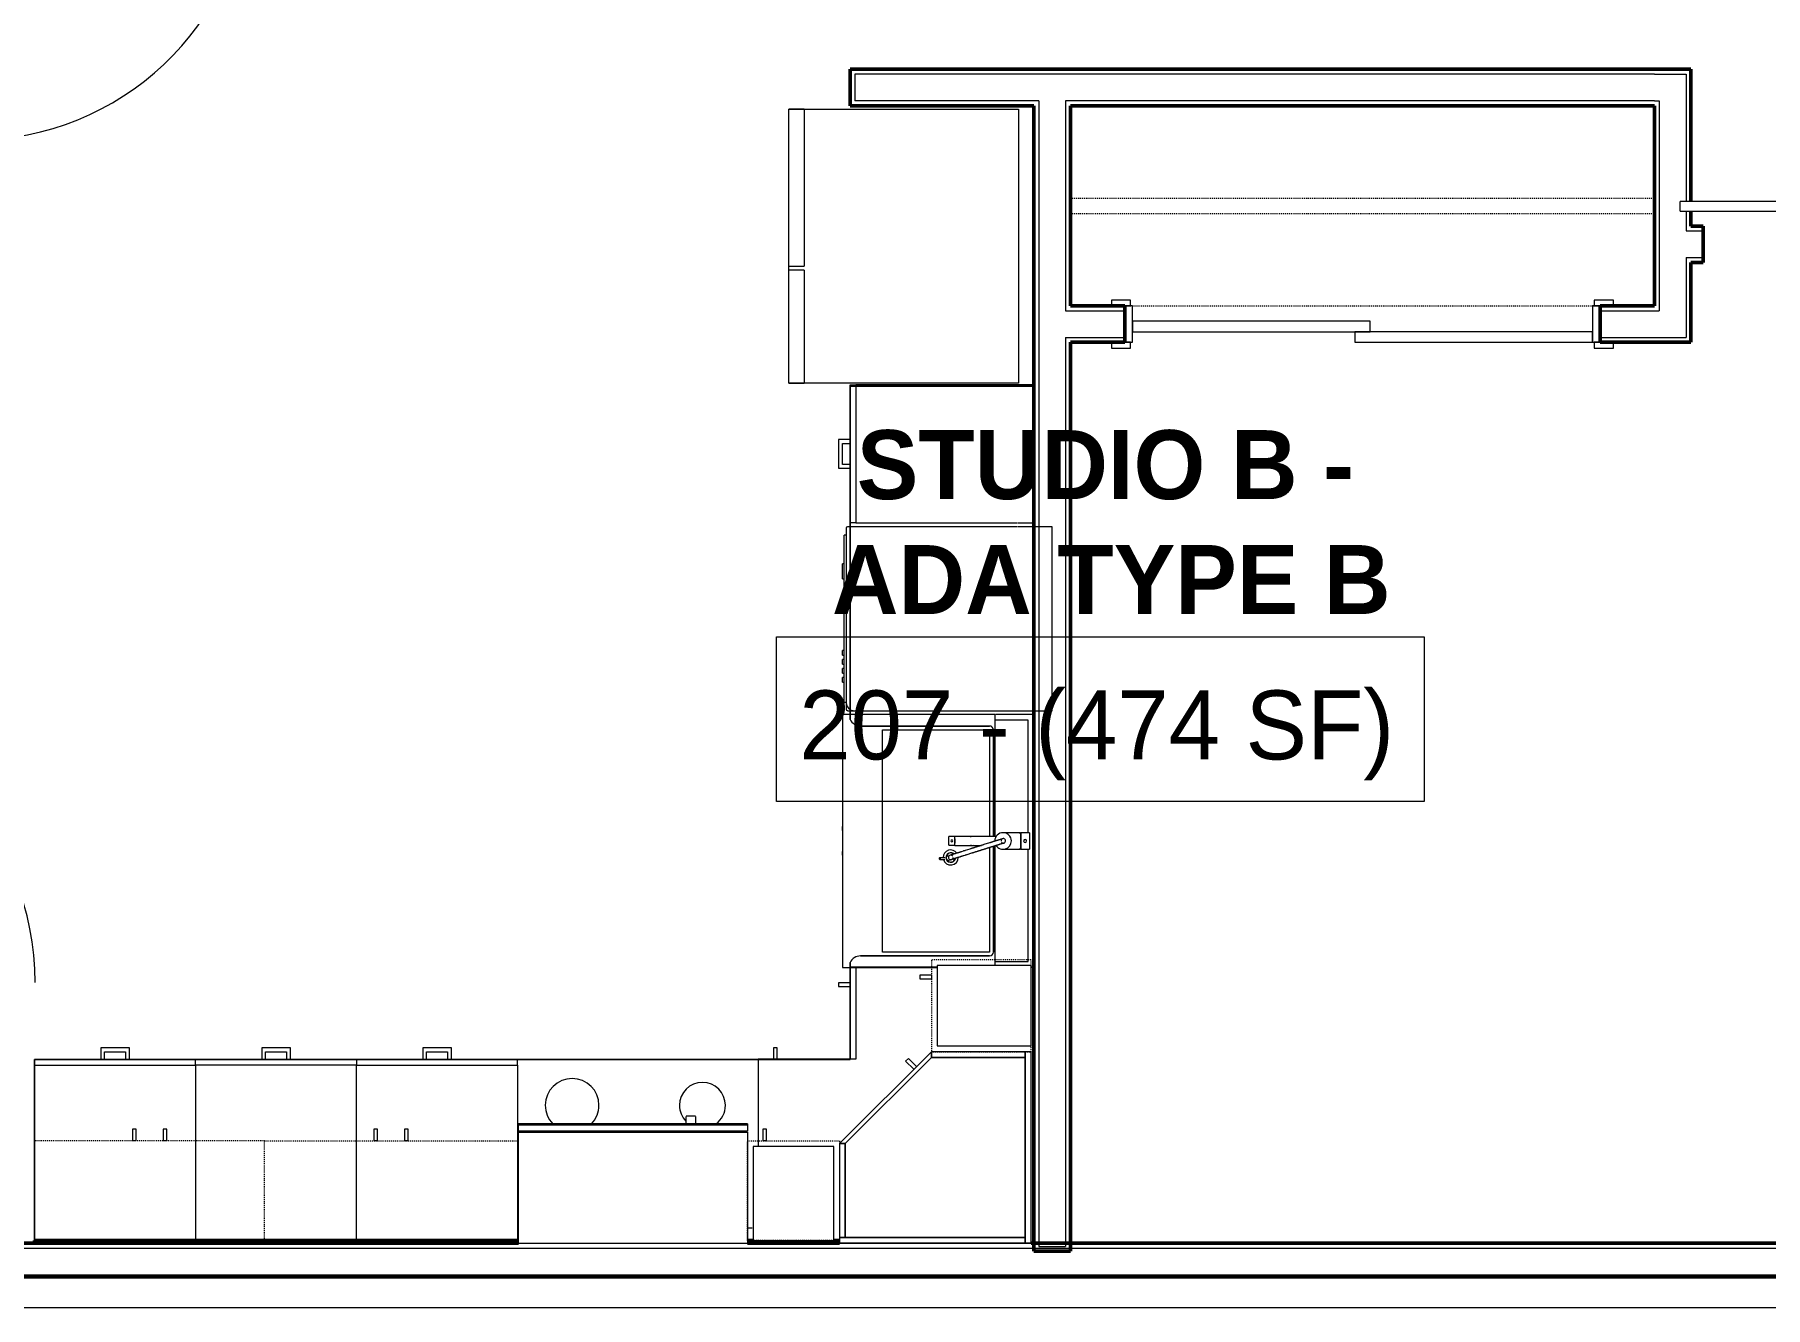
# Model space of a CAD drawing. Header units: inches. Extents: x -4218 to -1830, y 9767 to 12426.
# Drawn here: x -3812.1 to -3586.3, y 11547 to 11713.1 of the extents above; entities that cross this region are included whole.
import ezdxf

# ---------------------------------------------------------------- set-up
doc = ezdxf.new("R2010")
doc.units = ezdxf.units.IN
doc.header["$MEASUREMENT"] = 0
doc.linetypes.add('Dash', pattern=[0.25, 0.125, -0.125])
for name, color, linetype, lineweight in [('0-1', 7, 'Continuous', 5), ('0-2', 252, 'Continuous', 9), ('A-AREA-IDEN', 2, 'Continuous', 9), ('A-DOOR-1', 10, 'Continuous', 9), ('A-DOOR-2', 50, 'Continuous', 20), ('A-DOOR-3', 7, 'Continuous', 50), ('A-DOOR-FRAM-1', 50, 'Continuous', 20), ('A-FLOR-2', 252, 'Continuous', 9), ('A-FLOR-4', 192, 'Continuous', 9), ('A-WALL-1', 7, 'Continuous', 50), ('A-WALL-2', 250, 'Continuous', 13), ('A-WALL-3', 253, 'Continuous', 9), ('A-WALL-4', 252, 'Continuous', 9), ('A-WALL-5', 254, 'Continuous', 9), ('A-WALL-7', 113, 'Continuous', 9), ('P-SANR-FIXT-1', 10, 'Continuous', 9), ('P-SANR-FIXT-3', 252, 'Continuous', 9), ('Q-CASE', 31, 'Continuous', 9), ('Q-CASE-1', 253, 'Continuous', 9), ('Q-CASE-2', 252, 'Continuous', 9), ('Q-CASE-3', 10, 'Continuous', 9), ('Q-CASE-4', 10, 'Dash', 9), ('Q-CASE-5', 254, 'Continuous', 9), ('Q-CASE-HDLN-1', 10, 'Dash', 9), ('Q-SPCQ-1', 10, 'Continuous', 9), ('Q-SPCQ-2', 253, 'Continuous', 9), ('Q-SPCQ-3', 252, 'Continuous', 9)]:
    doc.layers.add(name, color=color, linetype=linetype, lineweight=lineweight)
doc.styles.add('Century Gothic', font='ufonts.com_century-gothic.ttf', dxfattribs={"height": 9})
doc.styles.add('Century Gothic_B', font='GOTHICB.TTF', dxfattribs={"height": 9})

# ---------------------------------------------------------------- blocks, each defined once
blk = doc.blocks.new('SWING - SINGLE - FLUSH - 36_ x 80_ - OFFSET PIVOT DOOR AT MAGIC PAK AND WASHER_DRYER-3199415-BACKGROUND - 2ND FLOOR')
at = {"layer": 'A-DOOR-1'}
blk.add_arc((18, -2.38), 36.07, 180, 266.8211, dxfattribs=at)
at = {"layer": 'A-DOOR-2'}
for p, q in [((16, -2.38), (16, -38.39)), ((18, -2.38), (16, -2.38)), ((18, -2.38), (18, -38.39)), ((18, -38.39), (16, -38.39))]:
    blk.add_line(p, q, dxfattribs=at)
blk = doc.blocks.new('SLIDING - FLUSH - 5-0 x 6-8-3203585-BACKGROUND - 2ND FLOOR')
at = {"layer": 'A-DOOR-1'}
for p, q in [((-30.25, 3), (-32.75, 3)), ((-32.75, 3), (-32.75, 2.25)), ((-30.25, 2.25), (-30.25, 3)), ((30.25, 3), (30.25, 2.25)), ((32.75, 3), (30.25, 3)), ((32.75, 2.25), (32.75, 3)), ((-32.75, 2.25), (-30.25, 2.25)), ((30.25, 2.25), (32.75, 2.25)), ((-30.25, -2.5), (-32.75, -2.5)), ((-32.75, -2.5), (-32.75, -3.25)), ((-32.75, -3.25), (-30.25, -3.25)), ((-30.25, -3.25), (-30.25, -2.5)), ((32.75, -2.5), (30.25, -2.5)), ((30.25, -2.5), (30.25, -3.25)), ((30.25, -3.25), (32.75, -3.25)), ((32.75, -3.25), (32.75, -2.5))]:
    blk.add_line(p, q, dxfattribs=at)
at = {"layer": 'A-DOOR-2'}
for p, q in [((1, 2.25), (-30, 2.25)), ((-30, 2.25), (-30, 0.87)), ((-30, 0.87), (1, 0.87)), ((30, 0.87), (-1, 0.87)), ((-1, 0.87), (-1, -0.5)), ((1, 0.87), (1, 2.25)), ((30, -0.5), (30, 0.87)), ((-1, -0.5), (30, -0.5))]:
    blk.add_line(p, q, dxfattribs=at)
at = {"layer": 'A-DOOR-FRAM-1'}
for p, q in [((-30, 2.25), (-31, 2.25)), ((-31, 2.25), (-31, -2.5)), ((-30, -2.5), (-30, 2.25)), ((31, 2.25), (30, 2.25)), ((30, 2.25), (30, -2.5)), ((31, -2.5), (31, 2.25)), ((-31, -2.5), (-30, -2.5)), ((30, -2.5), (31, -2.5))]:
    blk.add_line(p, q, dxfattribs=at)
blk = doc.blocks.new('BARN - FLUSH - 3-0 x 7-0 BARN DOOR-2961666-BACKGROUND - 2ND FLOOR')
at = {"layer": 'A-DOOR-1'}
for p, q in [((21, -4.32), (-60, -4.32)), ((-60, -4.95), (-60, -4.32)), ((-52, -4.07), (-26, -4.07)), ((21, -4.32), (21, -4.95)), ((-60, -5.57), (-60, -4.95)), ((-60, -5.57), (21, -5.57)), ((-54.5, -5.67), (-56, -5.67)), ((-56, -5.67), (-56, -6)), ((-54.5, -6), (-56, -6)), ((-54.5, -6), (-54.5, -5.67)), ((-23.5, -6), (-23.5, -5.67)), ((-22, -5.67), (-23.5, -5.67)), ((-22, -6), (-23.5, -6)), ((-22, -5.67), (-22, -6)), ((21, -4.95), (21, -5.57))]:
    blk.add_line(p, q, dxfattribs=at)
at = {"layer": 'A-DOOR-3'}
for p, q in [((-52, -4.07), (-57, -4.07)), ((-57, -4.07), (-57, -4.32)), ((-52, -4.33), (-52, -4.07)), ((-21, -4.07), (-26, -4.07)), ((-26, -4.07), (-26, -4.32)), ((-21, -4.32), (-21, -4.07)), ((-57, -5.57), (-57, -5.82)), ((-57, -5.82), (-56, -5.82)), ((-54.5, -5.82), (-23.5, -5.82)), ((-22, -5.82), (-21, -5.82)), ((-21, -5.82), (-21, -5.57))]:
    blk.add_line(p, q, dxfattribs=at)
blk = doc.blocks.new('OD_CW_Closet - OD_CW_Closet-2749475-BACKGROUND - 2ND FLOOR')
at = {"layer": 'Q-CASE-HDLN-1'}
for p, q in [((76.95, 24), (0.74, 24)), ((0.74, 24), (0.74, -2.12)), ((76.95, -2.12), (76.95, 24)), ((0.74, 11.94), (76.95, 11.94)), ((0.74, 9.94), (76.95, 9.94)), ((0.74, -2.12), (76.95, -2.12))]:
    blk.add_line(p, q, dxfattribs=at)
blk = doc.blocks.new('Refrigerator_-_Side-by-Side_6047 - 36_ X 30_-1372843-BACKGROUND - 2ND FLOOR')
at = {"layer": 'Q-SPCQ-1'}
for p, q in [((-17.88, 15.58), (17.87, 15.58)), ((-17.88, -14.42), (-17.88, 15.58)), ((-17.88, 15.58), (-3.13, 15.58)), ((-17.88, 15.58), (-17.88, 13.58)), ((-3.13, 13.58), (-17.88, 13.58)), ((-3.13, 13.58), (-3.13, 15.58)), ((-2.63, 15.58), (17.87, 15.58)), ((-2.63, 15.58), (-2.63, 13.58)), ((17.87, 13.58), (-2.63, 13.58)), ((17.87, 15.58), (17.87, -14.42)), ((17.87, 13.58), (17.87, 15.58)), ((17.87, -14.42), (-17.88, -14.42))]:
    blk.add_line(p, q, dxfattribs=at)
blk = doc.blocks.new('Range - 24_ x 30_-V40-BACKGROUND - 2ND FLOOR')
at = {"layer": 'Q-SPCQ-1'}
blk.add_line((29.37, -22), (30, -22), dxfattribs=at)
for centre, radius, start, end in [((6.5, -6), 3.5, 360, 180), ((23.5, -6), 3, 0, 180), ((6.5, -6), 3.5, 180, 223.5705), ((6.5, -6), 3.5, 316.3832, 0), ((23.5, -6), 3, 180, 223.8093), ((23.5, -6), 3, 306.1227, 0), ((6.5, -6), 3.5, 261.0228, 278.9772)]:
    blk.add_arc(centre, radius, start, end, dxfattribs=at)
blk = doc.blocks.new('Dishwasher_15404 - 34_ counter-V41-BACKGROUND - 2ND FLOOR')
at = {"layer": 'Q-SPCQ-1'}
for p, q in [((26.68, 24), (26.37, 24)), ((26.87, 22.93), (26.87, 23.8)), ((26.87, 0.2), (26.87, 22.93)), ((26.87, 22.91), (27.12, 22.91)), ((27.12, 22.91), (27.12, 1.09)), ((27.37, 20.28), (27.12, 20.28)), ((27.12, 19.69), (27.37, 19.69)), ((27.37, 19.1), (27.12, 19.1)), ((27.12, 18.51), (27.37, 18.51)), ((27.37, 19.1), (27.37, 18.51)), ((27.37, 20.28), (27.37, 19.69)), ((27.37, 17.92), (27.12, 17.92)), ((27.12, 17.33), (27.37, 17.33)), ((27.37, 16.74), (27.12, 16.74)), ((27.12, 16.15), (27.37, 16.15)), ((27.37, 17.92), (27.37, 17.33)), ((27.37, 16.74), (27.37, 16.15)), ((27.37, 6.79), (27.12, 6.79)), ((27.37, 6.79), (27.37, 5.81)), ((27.12, 4.82), (27.37, 4.82)), ((27.37, 5.81), (27.37, 4.82)), ((26.87, 1.09), (27.12, 1.09)), ((26.37, 0), (26.68, 0))]:
    blk.add_line(p, q, dxfattribs=at)
for centre, radius, start, end in [((25.8, 22.93), 1.07, 360, 57.7858), ((26.68, 23.8), 0.197, 0, 90), ((26.68, 0.2), 0.197, 270, 360), ((26.68, 0.2), 0.197, 270, 345)]:
    blk.add_arc(centre, radius, start, end, dxfattribs=at)
at = {"layer": 'Q-SPCQ-2'}
for p, q in [((2.75, 24), (2.37, 24)), ((2.37, 0), (2.75, 0))]:
    blk.add_line(p, q, dxfattribs=at)
at = {"layer": 'Q-SPCQ-3'}
for p, q in [((0, 24), (0, 0)), ((2.37, 24), (0, 24)), ((7.37, 24), (2.75, 24)), ((25.8, 24), (7.4, 24)), ((26.37, 24), (25.8, 24)), ((0, 0), (2.37, 0)), ((2.75, 0), (4.54, 0)), ((4.62, 0), (26.37, 0))]:
    blk.add_line(p, q, dxfattribs=at)
for start, end in [(75, 90), (60, 75)]:
    blk.add_arc((25.8, 22.93), 1.07, start, end, dxfattribs=at)
blk = doc.blocks.new('Base Cabinet Corner 197 - Base Cabinet Corner 197-V42-BACKGROUND - 2ND FLOOR')
at = {"layer": 'Q-CASE-1'}
for p, q in [((-22.89, 36), (-23.26, 36)), ((12.74, 0), (12.74, 0.38))]:
    blk.add_line(p, q, dxfattribs=at)
at = {"layer": 'Q-CASE-2'}
for p, q in [((0.74, 36), (-10.64, 36)), ((0.73, 33.51), (0.73, 34)), ((0.74, 23.25), (0.74, 36)), ((0.74, 24), (0.74, 36)), ((0.74, 23.25), (0.74, 24)), ((12.74, 23.25), (0.74, 23.25)), ((12.74, 12.63), (12.74, 24))]:
    blk.add_line(p, q, dxfattribs=at)
at = {"layer": 'Q-CASE-3'}
for p, q in [((2.23, 34), (0.74, 34)), ((2.23, 33.51), (2.23, 34)), ((0.74, 33.51), (2.23, 33.51)), ((10.73, 25.5), (10.24, 25.5)), ((10.24, 25.5), (10.24, 24)), ((10.73, 24), (10.73, 25.5)), ((12.74, 24), (0.74, 24)), ((10.73, 24), (10.24, 24))]:
    blk.add_line(p, q, dxfattribs=at)
at = {"layer": 'Q-CASE-5'}
for p, q in [((-23.26, 36), (-23.26, 25.38)), ((-23.26, 25.38), (-23.26, 0.38)), ((-23.26, 0.38), (-23.26, 0)), ((-23.26, 0), (12.74, 0))]:
    blk.add_line(p, q, dxfattribs=at)
blk = doc.blocks.new('Vanity Cabinet-Double Door - 33_-V43-BACKGROUND - 2ND FLOOR')
at = {"layer": 'Q-CASE-1'}
for p, q in [((-15.76, 0.38), (-15.76, 0)), ((-15.76, 0.38), (-15.76, 0)), ((17.24, 0), (17.24, 0.38)), ((17.24, 0), (17.24, 0.38))]:
    blk.add_line(p, q, dxfattribs=at)
at = {"layer": 'Q-CASE-2'}
for p, q in [((-15.01, 5.04), (-15.01, 0.75)), ((16.49, 0.75), (16.49, 5.04)), ((17.24, 0.38), (17.24, 5.04)), ((17.24, 0.38), (17.24, 5.04)), ((-15.01, 0.75), (-0.34, 0.75)), ((1.82, 0.75), (16.49, 0.75))]:
    blk.add_line(p, q, dxfattribs=at)
at = {"layer": 'Q-CASE-3'}
for p, q in [((-1.14, 25), (-0.64, 25)), ((2.11, 25), (2.61, 25))]:
    blk.add_line(p, q, dxfattribs=at)
at = {"layer": 'Q-CASE-5'}
blk.add_line((-15.76, 0), (17.24, 0), dxfattribs=at)
blk.add_line((-15.76, 0), (17.24, 0), dxfattribs=at)
blk.add_line((-15.76, 0), (17.24, 0), dxfattribs=at)
blk = doc.blocks.new('Base Cabinet 3 Drawer 230 - Base Cabinet 3 Drawer 230 21_-V44-BACKGROUND - 2ND FLOOR')
at = {"layer": 'Q-CASE-1'}
for p, q in [((-9.76, -0.37), (-9.76, 0)), ((11.24, 0), (11.24, -0.37)), ((-1.14, -24), (-0.64, -24)), ((2.61, -24), (2.11, -24))]:
    blk.add_line(p, q, dxfattribs=at)
at = {"layer": 'Q-CASE-2'}
for p, q in [((-9.76, -23.25), (-9.76, -0.37)), ((11.24, -0.37), (11.24, -23.25)), ((-9.76, -23.25), (-9.76, -24)), ((11.24, -23.25), (-9.76, -23.25)), ((-9.76, -24), (11.24, -24)), ((-1.14, -24), (-0.64, -24)), ((2.61, -24), (2.11, -24)), ((11.24, -24), (11.24, -23.25))]:
    blk.add_line(p, q, dxfattribs=at)
at = {"layer": 'Q-CASE-3'}
for p, q in [((-1.14, -24), (-1.14, -25.5)), ((-0.64, -25), (-0.64, -24)), ((2.11, -24), (2.11, -25)), ((2.61, -25.5), (2.61, -24)), ((-1.14, -25.5), (2.61, -25.5)), ((2.11, -25), (-0.64, -25))]:
    blk.add_line(p, q, dxfattribs=at)
at = {"layer": 'Q-CASE-5'}
for p, q in [((-9.76, 0), (11.24, 0)), ((-1.14, -24), (-0.64, -24)), ((2.61, -24), (2.11, -24))]:
    blk.add_line(p, q, dxfattribs=at)
blk = doc.blocks.new('Base Cabinet 3 Drawer 230 - Base Cabinet 3 Drawer 230 18_-V45-BACKGROUND - 2ND FLOOR')
at = {"layer": 'Q-CASE-1'}
blk.add_line((-8.26, 0.38), (-8.26, 0), dxfattribs=at)
at = {"layer": 'Q-CASE-2'}
for p, q in [((-8.26, 23.25), (-8.26, 24)), ((9.59, 23.25), (-8.26, 23.25)), ((-8.26, 23.25), (-8.26, 2.18)), ((-8.26, 2.11), (-8.26, 0.38)), ((9.59, 0), (9.74, 0))]:
    blk.add_line(p, q, dxfattribs=at)
at = {"layer": 'Q-CASE-3'}
for p, q in [((2.61, 25.5), (-1.14, 25.5)), ((-1.14, 25.5), (-1.14, 24)), ((-0.64, 24), (-0.64, 25)), ((-0.64, 25), (2.11, 25)), ((2.11, 25), (2.11, 24)), ((2.61, 24), (2.61, 25.5)), ((-8.26, 24), (9.74, 24)), ((-0.64, 24), (-1.14, 24)), ((2.11, 24), (2.61, 24)), ((9.74, 23.25), (9.59, 23.25)), ((9.74, 24), (9.74, 23.25)), ((9.74, 0), (9.74, 23.25))]:
    blk.add_line(p, q, dxfattribs=at)
at = {"layer": 'Q-CASE-5'}
blk.add_line((-8.26, 0), (9.59, 0), dxfattribs=at)
blk = doc.blocks.new('30quot_MicrowaveVent_11166 - 70cm miele oven-2804781-BACKGROUND - 2ND FLOOR')
at = {"layer": 'Q-CASE-3'}
for p, q in [((8.88, 16.6), (7.69, 16.6)), ((7.69, 15.63), (7.69, 16.55)), ((8.88, 16.55), (8.88, 15.63)), ((15.68, 15.6), (-14.2, 15.6)), ((-14.2, 15.39), (-14.2, 15.6)), ((-14.2, 14.61), (-14.2, 15.39)), ((15.68, 15.39), (-14.2, 15.39)), ((15.68, 14.61), (-14.2, 14.61)), ((-14.2, 0), (-14.2, 14.49)), ((-14.2, 14.49), (15.68, 14.49)), ((15.68, 15.6), (15.68, 15.39)), ((15.68, 15.39), (15.68, 14.61)), ((15.68, 14.49), (15.68, 0)), ((-14.2, 0), (15.68, 0))]:
    blk.add_line(p, q, dxfattribs=at)
blk = doc.blocks.new('308 - 308 x 27_-2727441-BACKGROUND - 2ND FLOOR')
at = {"layer": 'Q-CASE'}
for p, q in [((-11.25, -13.19), (-12, -13.19)), ((-12, -13.19), (0, -25.19)), ((0, -24.44), (-11.25, -13.19)), ((0, -25.19), (0, -24.44))]:
    blk.add_line(p, q, dxfattribs=at)
at = {"layer": 'Q-CASE-3'}
for p, q in [((13, -0.19), (-12, -0.19)), ((-12, -0.19), (-12, -0.94)), ((-11.25, -0.94), (-12, -0.94)), ((-12, -0.94), (-12, -13.19)), ((-12, -0.94), (13, -0.94)), ((12.25, -0.94), (-11.25, -0.94)), ((-11.25, -0.94), (-11.25, -13.19)), ((-11.25, -13.19), (-11.25, -0.94)), ((12.25, -24.44), (12.25, -0.94)), ((13, -0.94), (12.25, -0.94)), ((12.25, -0.94), (12.25, -25.19)), ((13, -0.94), (13, -0.19)), ((13, -25.19), (13, -0.94)), ((-12, -13.19), (-11.25, -13.19)), ((-11.25, -13.19), (0, -24.44)), ((-10.05, -15.14), (-11.11, -16.2)), ((-10.76, -16.55), (-9.7, -15.49)), ((-11.11, -16.2), (-10.76, -16.55)), ((0, -24.44), (12.25, -24.44)), ((12.25, -24.44), (0, -24.44)), ((0, -24.44), (0, -25.19)), ((12.25, -25.19), (12.25, -24.44)), ((0, -25.19), (12.25, -25.19)), ((12.25, -25.19), (13, -25.19))]:
    blk.add_line(p, q, dxfattribs=at)
blk = doc.blocks.new('300 Series Wall Hung Cabinet_301 - 12_ x 27_-2529027-BACKGROUND - 2ND FLOOR')
at = {"layer": 'Q-CASE-3'}
for p, q in [((5.25, -0.19), (-5.25, -0.19)), ((-5.25, -0.19), (-5.25, -12.44)), ((5.25, -12.44), (5.25, -0.19)), ((-5.25, -12.44), (5.25, -12.44)), ((-4, -13.19), (-3.51, -13.19)), ((-4, -13.19), (-4, -14.69)), ((-3.51, -14.69), (-3.51, -13.19)), ((-4, -14.69), (-3.51, -14.69))]:
    blk.add_line(p, q, dxfattribs=at)
at = {"layer": 'Q-CASE-4'}
for p, q in [((6, -0.19), (-6, -0.19)), ((-6, -0.19), (-6, -13.19)), ((6, -13.19), (6, -0.19)), ((-6, -13.19), (6, -13.19))]:
    blk.add_line(p, q, dxfattribs=at)
blk = doc.blocks.new('300 Series Wall Hung Cabinet_301 - 12_ x 27_-2528054-BACKGROUND - 2ND FLOOR')
at = {"layer": 'Q-CASE-3'}
for p, q in [((-3.51, 14.69), (-4, 14.69)), ((-4, 14.69), (-4, 13.19)), ((-3.51, 13.19), (-3.51, 14.69)), ((5.25, 12.44), (-5.25, 12.44)), ((-5.25, 12.44), (-5.25, 0.19)), ((-3.51, 13.19), (-4, 13.19)), ((5.25, 0.19), (5.25, 12.44)), ((-5.25, 0.19), (5.25, 0.19))]:
    blk.add_line(p, q, dxfattribs=at)
at = {"layer": 'Q-CASE-4'}
for p, q in [((-6, 0.19), (-6, 13.19)), ((-6, 13.19), (6, 13.19)), ((6, 13.19), (6, 0.19)), ((6, 0.19), (-6, 0.19))]:
    blk.add_line(p, q, dxfattribs=at)
blk = doc.blocks.new('300 Series Wall Hung Cabinet_302 - 33_ X 27_-2599037-BACKGROUND - 2ND FLOOR')
at = {"layer": 'Q-CASE-3'}
for p, q in [((-1.76, 14.69), (-2.25, 14.69)), ((-2.25, 14.69), (-2.25, 13.19)), ((-1.76, 13.19), (-1.76, 14.69)), ((2.24, 14.69), (1.75, 14.69)), ((1.75, 14.69), (1.75, 13.19)), ((2.24, 13.19), (2.24, 14.69)), ((-1.76, 13.19), (-2.25, 13.19)), ((2.24, 13.19), (1.75, 13.19))]:
    blk.add_line(p, q, dxfattribs=at)
at = {"layer": 'Q-CASE-4'}
for p, q in [((-16.5, 0.19), (-16.5, 13.19)), ((-16.5, 13.19), (16.5, 13.19)), ((16.5, 13.19), (16.5, 0.19)), ((16.5, 0.19), (-16.5, 0.19))]:
    blk.add_line(p, q, dxfattribs=at)
blk = doc.blocks.new('Base Cabinet 3 Drawer 230 - Base Cabinet 3 Drawer 230 21_-V46-BACKGROUND - 2ND FLOOR')
at = {"layer": 'Q-CASE-1'}
for p, q in [((-9.76, -0.37), (-9.76, 0)), ((11.24, -0.37), (11.24, -23.25)), ((-1.14, -24), (-0.64, -24)), ((2.61, -24), (2.11, -24)), ((11.24, -24), (11.24, -23.25))]:
    blk.add_line(p, q, dxfattribs=at)
at = {"layer": 'Q-CASE-2'}
for p, q in [((-9.76, -23.25), (-9.76, -0.37)), ((-9.76, -23.25), (-9.76, -24)), ((11.24, -23.25), (-9.76, -23.25)), ((-9.76, -24), (11.24, -24)), ((-1.14, -24), (-0.64, -24)), ((2.61, -24), (2.11, -24))]:
    blk.add_line(p, q, dxfattribs=at)
at = {"layer": 'Q-CASE-3'}
for p, q in [((-1.14, -24), (-1.14, -25.5)), ((-0.64, -25), (-0.64, -24)), ((2.11, -24), (2.11, -25)), ((2.61, -25.5), (2.61, -24)), ((-1.14, -25.5), (2.61, -25.5)), ((2.11, -25), (-0.64, -25))]:
    blk.add_line(p, q, dxfattribs=at)
at = {"layer": 'Q-CASE-5'}
for p, q in [((-9.76, 0), (11.24, 0)), ((11.24, 0), (11.24, -0.37)), ((-1.14, -24), (-0.64, -24)), ((2.61, -24), (2.11, -24))]:
    blk.add_line(p, q, dxfattribs=at)
blk = doc.blocks.new('kitchen_faucet_14143 - kitchen_faucet_14143-V76-BACKGROUND - 2ND FLOOR')
at = {"layer": 'P-SANR-FIXT-1'}
for p, q in [((-6.3, 0.57), (-7.09, 0.57)), ((-7.09, -0.57), (-7.09, 0.57)), ((-0.9, 0.59), (-6.3, 0.59)), ((-6.3, 0.51), (-6.3, 0.59)), ((-6.3, 0.42), (-6.3, 0.5)), ((-6.3, 0.3), (-6.3, 0.4)), ((-6.3, 0.29), (-6.3, 0.15)), ((-6.3, 0.15), (-6.3, 0.29)), ((-6.3, 0.15), (-6.3, -0.15)), ((-6.3, -0.15), (-6.3, 0.15)), ((-3.97, 0.59), (-4.89, 0.59)), ((2.26, 1.08), (0, 1.08)), ((2.34, 1.02), (2.1, 1.02)), ((2.26, 1.08), (2.26, -1.08)), ((3.44, 1.08), (2.34, 1.08)), ((2.34, -1.08), (2.34, 1.08)), ((3.44, 1.08), (3.44, -1.08)), ((-7.58, -2.2), (-8.24, -2.2)), ((-7.41, -2.04), (-6.99, -1.91)), ((-7.09, -0.57), (-6.3, -0.57)), ((-6.3, -0.15), (-6.3, -0.29)), ((-6.3, -0.29), (-6.3, -0.15)), ((-6.3, -0.4), (-6.3, -0.3)), ((-6.3, -0.5), (-6.3, -0.42)), ((-6.3, -0.59), (-6.3, -0.57)), ((-6.3, -0.59), (-2.83, -0.59)), ((-4.89, -0.59), (-3.97, -0.59)), ((-0.94, -0.59), (-0.9, -0.59)), ((0, -1.08), (2.26, -1.08)), ((2.1, -1.02), (2.34, -1.02)), ((2.34, -1.08), (3.44, -1.08)), ((-8.24, -2.4), (-7.58, -2.4)), ((-6.81, -2.46), (-7.23, -2.59))]:
    blk.add_line(p, q, dxfattribs=at)
at = {"layer": 'P-SANR-FIXT-1', "flags": 128}
for points in [[(-0.06, 0.29), (-0.07, 0.29), (-0.07, 0.29), (-0.07, 0.29), (-0.07, 0.29), (-0.07, 0.29), (-0.08, 0.28), (-0.08, 0.28), (-0.09, 0.28), (-0.1, 0.28), (-0.1, 0.28), (-0.11, 0.27), (-0.26, 0.23), (-0.28, 0.22), (-0.3, 0.22), (-0.46, 0.16), (-0.49, 0.16), (-0.51, 0.15), (-0.54, 0.14), (-0.57, 0.13), (-0.6, 0.12), (-0.63, 0.11), (-0.66, 0.1), (-0.69, 0.09), (-0.72, 0.08), (-0.75, 0.07), (-0.78, 0.06), (-0.82, 0.05), (-0.85, 0.04), (-0.89, 0.03), (-0.92, 0.02), (-0.96, 0.01), (-1, 0), (-1.04, -0.02), (-1.07, -0.03), (-1.11, -0.04), (-1.15, -0.05), (-1.2, -0.07), (-1.24, -0.08), (-1.28, -0.09), (-1.32, -0.11), (-1.37, -0.12), (-1.41, -0.14), (-1.46, -0.15), (-1.5, -0.16), (-1.55, -0.18), (-1.6, -0.19), (-1.65, -0.21), (-1.69, -0.23), (-1.74, -0.24), (-1.79, -0.26), (-2.49, -0.48), (-2.55, -0.5), (-2.61, -0.51), (-2.67, -0.53), (-2.72, -0.55), (-2.78, -0.57), (-2.84, -0.59), (-2.9, -0.61), (-2.96, -0.62), (-3.02, -0.64), (-3.08, -0.66), (-3.14, -0.68), (-3.19, -0.7), (-3.25, -0.72), (-3.31, -0.74), (-3.37, -0.76), (-3.43, -0.77), (-3.49, -0.79), (-3.55, -0.81), (-3.61, -0.83), (-3.67, -0.85), (-3.73, -0.87), (-3.79, -0.89), (-3.85, -0.91), (-3.91, -0.92), (-3.97, -0.94), (-4.03, -0.96), (-4.09, -0.98), (-4.15, -1), (-4.21, -1.02), (-4.26, -1.04), (-4.32, -1.05), (-4.94, -1.25), (-4.99, -1.27), (-5.04, -1.28), (-5.09, -1.3), (-5.15, -1.31), (-5.2, -1.33), (-5.44, -1.41), (-5.48, -1.42), (-5.53, -1.43), (-5.57, -1.45), (-5.62, -1.46), (-5.66, -1.48), (-5.7, -1.49), (-5.75, -1.5), (-5.79, -1.52), (-5.83, -1.53), (-5.87, -1.54), (-5.91, -1.56), (-5.95, -1.57), (-5.99, -1.58), (-6.02, -1.59), (-6.06, -1.6), (-6.1, -1.61), (-6.13, -1.63), (-6.17, -1.64), (-6.2, -1.65), (-6.23, -1.66), (-6.26, -1.67), (-6.3, -1.68), (-6.33, -1.69), (-6.36, -1.7), (-6.38, -1.71), (-6.41, -1.71), (-6.44, -1.72), (-6.47, -1.73), (-6.49, -1.74), (-6.52, -1.75), (-6.54, -1.76), (-6.57, -1.76), (-6.59, -1.77), (-6.61, -1.78), (-6.63, -1.78), (-6.65, -1.79), (-6.67, -1.8), (-6.69, -1.8), (-6.71, -1.81), (-6.73, -1.81), (-6.74, -1.82), (-6.76, -1.82), (-6.77, -1.83), (-6.79, -1.83), (-6.8, -1.84), (-6.81, -1.84), (-6.83, -1.84), (-6.84, -1.85), (-6.85, -1.85), (-6.86, -1.85), (-6.87, -1.86), (-6.87, -1.86), (-6.88, -1.86), (-6.89, -1.86), (-6.89, -1.87), (-6.9, -1.87), (-6.9, -1.87), (-6.9, -1.87), (-6.91, -1.87), (-6.91, -1.87), (-6.91, -1.87)], [(0.27, 0.18), (0.21, 0.23), (0.15, 0.28), (0.08, 0.3), (0, 0.3), (-0.08, 0.28), (-0.15, 0.25), (-0.2, 0.2), (-0.24, 0.13), (-0.27, 0.06), (-0.27, -0.02)], [(-0.22, -0.16), (-0.17, -0.22), (-0.1, -0.26), (-0.03, -0.28), (0.05, -0.29), (0.13, -0.27), (0.19, -0.23), (0.25, -0.18), (0.29, -0.12), (0.31, -0.04), (0.32, 0.03), (0.3, 0.11), (0.27, 0.18)], [(-6.56, -2), (-6.61, -1.94), (-6.67, -1.9), (-6.74, -1.87), (-6.82, -1.86), (-6.9, -1.87), (-6.97, -1.9), (-7.03, -1.94), (-7.08, -2), (-7.1, -2.08), (-7.11, -2.15)], [(-7.11, -2.15), (-7.1, -2.23), (-7.08, -2.3), (-7.03, -2.36), (-6.97, -2.41), (-6.9, -2.44), (-6.82, -2.45), (-6.74, -2.44), (-6.67, -2.41), (-6.61, -2.36), (-6.56, -2.3), (-6.53, -2.23), (-6.52, -2.15)], [(0.11, -0.27), (0.11, -0.27), (0.11, -0.27), (0.11, -0.28), (0.11, -0.28), (0.1, -0.28), (0.1, -0.28), (0.09, -0.28), (0.09, -0.28), (0.08, -0.28), (0.07, -0.29), (0.06, -0.29), (-0.08, -0.34), (-0.1, -0.34), (-0.12, -0.35), (-0.14, -0.35), (-0.16, -0.36), (-0.18, -0.37), (-0.2, -0.37), (-0.23, -0.38), (-0.25, -0.39), (-0.27, -0.4), (-0.3, -0.4), (-0.32, -0.41), (-0.35, -0.42), (-0.38, -0.43), (-0.41, -0.44), (-0.44, -0.45), (-0.46, -0.46), (-0.5, -0.47), (-0.53, -0.48), (-0.56, -0.49), (-0.59, -0.5), (-0.62, -0.51), (-0.66, -0.52), (-0.69, -0.53), (-0.73, -0.54), (-0.77, -0.55), (-0.8, -0.56), (-0.84, -0.58), (-0.88, -0.59), (-0.92, -0.6), (-0.96, -0.61), (-1, -0.63), (-1.04, -0.64), (-1.08, -0.65), (-1.13, -0.67), (-1.17, -0.68), (-1.22, -0.69), (-1.26, -0.71), (-1.31, -0.72), (-1.35, -0.74), (-1.4, -0.75), (-1.45, -0.77), (-1.5, -0.78), (-1.54, -0.8), (-1.59, -0.81), (-1.64, -0.83), (-1.69, -0.84), (-1.75, -0.86), (-1.8, -0.88), (-1.85, -0.89), (-1.9, -0.91), (-1.96, -0.93), (-2.01, -0.94), (-2.06, -0.96), (-2.12, -0.98), (-2.18, -1), (-2.23, -1.01), (-2.29, -1.03), (-2.34, -1.05), (-2.4, -1.07), (-2.46, -1.09), (-2.52, -1.1), (-2.57, -1.12), (-2.63, -1.14), (-2.69, -1.16), (-2.75, -1.18), (-2.81, -1.2), (-2.87, -1.21), (-2.93, -1.23), (-2.99, -1.25), (-3.05, -1.27), (-3.1, -1.29), (-3.16, -1.31), (-3.22, -1.33), (-3.28, -1.35), (-3.34, -1.37), (-3.4, -1.38), (-3.46, -1.4), (-3.52, -1.42), (-3.58, -1.44), (-3.64, -1.46), (-3.7, -1.48), (-3.76, -1.5), (-3.82, -1.52), (-3.88, -1.53), (-3.94, -1.55), (-4, -1.57), (-4.05, -1.59), (-4.11, -1.61), (-4.74, -1.8), (-4.79, -1.82), (-4.84, -1.84), (-4.89, -1.85), (-4.94, -1.87), (-4.99, -1.89), (-5.22, -1.96), (-5.27, -1.97), (-5.32, -1.99), (-5.36, -2), (-5.41, -2.02), (-5.45, -2.03), (-5.49, -2.04), (-5.54, -2.06), (-5.58, -2.07), (-5.62, -2.08), (-5.66, -2.1), (-5.7, -2.11), (-5.74, -2.12), (-5.78, -2.13), (-5.82, -2.15), (-5.85, -2.16), (-5.89, -2.17), (-5.93, -2.18), (-5.96, -2.19), (-6, -2.2), (-6.03, -2.21), (-6.06, -2.22), (-6.09, -2.23), (-6.13, -2.24), (-6.16, -2.25), (-6.19, -2.26), (-6.21, -2.27), (-6.24, -2.28), (-6.27, -2.29), (-6.3, -2.3), (-6.32, -2.3), (-6.35, -2.31), (-6.37, -2.32), (-6.39, -2.33), (-6.42, -2.33), (-6.44, -2.34), (-6.46, -2.35), (-6.48, -2.35), (-6.5, -2.36), (-6.52, -2.37), (-6.54, -2.37), (-6.55, -2.38), (-6.57, -2.38), (-6.59, -2.39), (-6.6, -2.39), (-6.61, -2.4), (-6.63, -2.4), (-6.64, -2.41), (-6.65, -2.41), (-6.66, -2.41), (-6.67, -2.42), (-6.68, -2.42), (-6.69, -2.42), (-6.7, -2.42), (-6.7, -2.43), (-6.71, -2.43), (-6.72, -2.43), (-6.72, -2.43), (-6.72, -2.43), (-6.73, -2.43), (-6.73, -2.43), (-6.73, -2.43), (-6.73, -2.43)]]:
    blk.add_lwpolyline(points, dxfattribs=at)
at = {"layer": 'P-SANR-FIXT-1'}
for centre, radius, start, end in [((-6.69, 0), 0.118, 0, 180), ((0, 0), 1.08, 360, 180), ((2.88, 0), 0.197, 0, 180), ((-6.83, -2.16), 0.984, 34.6289, 180), ((-6.83, -2.16), 0.984, 180, 183.6246), ((-6.83, -2.16), 0.984, 195, 360), ((-6.83, -2.16), 0.63, 45, 180), ((-6.83, -2.16), 0.63, 180, 349.6916), ((-6.83, -2.16), 0.591, 168.6397, 180), ((-6.83, -2.16), 0.591, 180, 227.1165), ((-6.83, -2.16), 0.591, 47.2269, 168.6397), ((-6.69, 0), 0.118, 180, 360), ((0, 0), 1.08, 180, 182.3811), ((0, 0), 1.08, 212.5288, 360), ((2.88, 0), 0.197, 180, 0), ((-6.83, -2.16), 0.591, 227.1165, 345.2352)]:
    blk.add_arc(centre, radius, start, end, dxfattribs=at)
for centre, major_axis, ratio, start_param, end_param in [((-3.97, 0), (0, 0.591), 0.906308, 6.021386, 6.806784), ((-8.24, -2.3), (0, 0.0984), 0.984808, 4.712389, 7.853982), ((-3.97, 0), (0, 0.591), 0.906308, 2.617994, 3.403392), ((-8.24, -2.3), (0, 0.0984), 0.984808, 1.570796, 4.712389)]:
    blk.add_ellipse(centre, major_axis=major_axis, ratio=ratio, start_param=start_param, end_param=end_param, dxfattribs=at)
blk = doc.blocks.new('Stainless Steel Farmhous Kitchen Sink - Stainless Steel Farmhous Kitchen Sink-V77-BACKGROUND - 2ND FLOOR')
at = {"layer": 'P-SANR-FIXT-1'}
for p, q in [((-31, -16.96), (-31, -3)), ((-31, -3), (-17.08, -3)), ((-15.65, -3), (-2, -3)), ((-2, -3), (-2, -16.96)), ((-2, -16.96), (-31, -16.96)), ((-33, -21.2), (-33, -22.2)), ((-33, -22.2), (0, -22.2)), ((0, -22.2), (0, -21.2))]:
    blk.add_line(p, q, dxfattribs=at)
at = {"layer": 'P-SANR-FIXT-3'}
for p, q in [((-17.09, -2.25), (-33, -2.25)), ((-0.25, -2.25), (-15.89, -2.25)), ((-33, -2.29), (-33, -21.2)), ((0, -21.2), (0, -9.83))]:
    blk.add_line(p, q, dxfattribs=at)
blk = doc.blocks.new('300 Series Wall Hung Cabinet_302 - 30_ X 27_-2747221-BACKGROUND - 2ND FLOOR')
at = {"layer": 'Q-CASE-3'}
for p, q in [((-2.25, -13.19), (-1.76, -13.19)), ((-2.25, -13.19), (-2.25, -14.69)), ((-1.76, -14.69), (-1.76, -13.19)), ((1.75, -13.19), (2.24, -13.19)), ((1.75, -13.19), (1.75, -14.69)), ((2.24, -14.69), (2.24, -13.19)), ((-2.25, -14.69), (-1.76, -14.69)), ((1.75, -14.69), (2.24, -14.69))]:
    blk.add_line(p, q, dxfattribs=at)
at = {"layer": 'Q-CASE-4'}
for p, q in [((15, -0.19), (-15, -0.19)), ((-15, -0.19), (-15, -13.19)), ((15, -13.19), (15, -0.19)), ((-15, -13.19), (15, -13.19))]:
    blk.add_line(p, q, dxfattribs=at)
blk = doc.blocks.new('Base Cabinet 3 Drawer 230 - Base Cabinet 3 Drawer 230 21_-V37-BACKGROUND - 2ND FLOOR')
at = {"layer": 'Q-CASE-1'}
for p, q in [((-0.64, 24), (-1.14, 24)), ((2.11, 24), (2.61, 24)), ((-9.76, 0.38), (-9.76, 0)), ((11.24, 0), (11.24, 0.38))]:
    blk.add_line(p, q, dxfattribs=at)
at = {"layer": 'Q-CASE-2'}
for p, q in [((-9.76, 24), (11.24, 24)), ((-9.76, 23.25), (-9.76, 24)), ((11.24, 23.25), (-9.76, 23.25)), ((-9.76, 23.25), (-9.76, 0.38)), ((-0.64, 24), (-1.14, 24)), ((2.11, 24), (2.61, 24)), ((11.24, 24), (11.24, 23.25)), ((11.24, 0.38), (11.24, 23.25))]:
    blk.add_line(p, q, dxfattribs=at)
at = {"layer": 'Q-CASE-3'}
for p, q in [((2.61, 25.5), (-1.14, 25.5)), ((-1.14, 25.5), (-1.14, 24)), ((-0.64, 24), (-0.64, 25)), ((-0.64, 25), (2.11, 25)), ((2.11, 25), (2.11, 24)), ((2.61, 24), (2.61, 25.5))]:
    blk.add_line(p, q, dxfattribs=at)
at = {"layer": 'Q-CASE-5'}
for p, q in [((-0.64, 24), (-1.14, 24)), ((2.11, 24), (2.61, 24)), ((-9.76, 0), (11.24, 0))]:
    blk.add_line(p, q, dxfattribs=at)
blk = doc.blocks.new('CTR - 1st Phase - Unit Layouts_rvt-1-BACKGROUND - 2ND FLOOR')
at = {"layer": 'A-WALL-1'}
for p, q in [((-3600.73, 11708.56), (-3705.69, 11708.56)), ((-3705.69, 11708.56), (-3705.69, 11707.94)), ((-3705.69, 11707.94), (-3705.69, 11704.44)), ((-3596.61, 11708.56), (-3600.73, 11708.56)), ((-3595.98, 11708.56), (-3596.61, 11708.56)), ((-3595.98, 11691.31), (-3595.98, 11708.56)), ((-3705.69, 11704.44), (-3705.69, 11703.81)), ((-3705.69, 11703.81), (-3681.69, 11703.81)), ((-3681.69, 11703.81), (-3681.69, 11554.31)), ((-3676.94, 11677.69), (-3676.94, 11703.81)), ((-3676.94, 11703.81), (-3600.73, 11703.81)), ((-3600.73, 11703.81), (-3600.73, 11677.69)), ((-3595.98, 11688.11), (-3595.98, 11690.06)), ((-3594.38, 11688.11), (-3595.98, 11688.11)), ((-3594.38, 11683.36), (-3594.38, 11688.11)), ((-3595.98, 11683.36), (-3594.38, 11683.36)), ((-3595.98, 11677.69), (-3595.98, 11683.36)), ((-3669.84, 11677.69), (-3676.94, 11677.69)), ((-3669.84, 11672.94), (-3669.84, 11677.69)), ((-3600.73, 11677.69), (-3607.84, 11677.69)), ((-3607.84, 11677.69), (-3607.84, 11672.94)), ((-3595.98, 11673.56), (-3595.98, 11677.69)), ((-3676.94, 11672.94), (-3669.84, 11672.94)), ((-3676.94, 11554.31), (-3676.94, 11672.94)), ((-3607.84, 11672.94), (-3595.98, 11672.94)), ((-3595.98, 11672.94), (-3595.98, 11673.56)), ((-3748.95, 11555.74), (-3812.07, 11555.74)), ((-3812.07, 11555.74), (-3812.07, 11555.36)), ((-3812.07, 11555.36), (-3748.95, 11555.36)), ((-3718.32, 11555.74), (-3719.07, 11555.74)), ((-3719.07, 11555.36), (-3707.07, 11555.36)), ((-3707.07, 11555.74), (-3707.82, 11555.74)), ((-3681.69, 11554.31), (-3681.07, 11554.31)), ((-3681.07, 11554.31), (-3677.57, 11554.31)), ((-3677.57, 11554.31), (-3676.94, 11554.31))]:
    blk.add_line(p, q, dxfattribs=at)
at = {"layer": 'A-WALL-2'}
for p, q in [((-3705.07, 11707.94), (-3705.07, 11704.44)), ((-3600.73, 11707.94), (-3705.07, 11707.94)), ((-3600.73, 11707.94), (-3600.11, 11707.94)), ((-3600.11, 11707.94), (-3596.61, 11707.94)), ((-3596.61, 11707.94), (-3596.61, 11691.31)), ((-3681.07, 11704.44), (-3705.07, 11704.44)), ((-3681.07, 11704.44), (-3681.07, 11703.81)), ((-3681.07, 11703.81), (-3681.07, 11554.94)), ((-3677.57, 11704.44), (-3677.57, 11703.81)), ((-3600.73, 11704.44), (-3677.57, 11704.44)), ((-3677.57, 11703.81), (-3677.57, 11677.06)), ((-3600.73, 11704.44), (-3600.11, 11704.44)), ((-3600.11, 11704.44), (-3600.11, 11677.69)), ((-3596.61, 11690.06), (-3596.61, 11687.49)), ((-3596.61, 11687.49), (-3595.98, 11687.49)), ((-3595.98, 11687.49), (-3594.38, 11687.49)), ((-3596.61, 11683.99), (-3595.98, 11683.99)), ((-3596.61, 11683.99), (-3596.61, 11677.69)), ((-3595.98, 11683.99), (-3594.38, 11683.99)), ((-3677.57, 11677.06), (-3676.94, 11677.06)), ((-3676.94, 11677.06), (-3669.84, 11677.06)), ((-3607.84, 11677.06), (-3600.11, 11677.06)), ((-3600.11, 11677.69), (-3600.11, 11677.06)), ((-3596.61, 11677.69), (-3596.61, 11677.06)), ((-3596.61, 11677.06), (-3596.61, 11673.56)), ((-3677.57, 11673.56), (-3676.94, 11673.56)), ((-3677.57, 11673.56), (-3677.57, 11554.94)), ((-3676.94, 11673.56), (-3669.84, 11673.56)), ((-3607.84, 11673.56), (-3596.61, 11673.56)), ((-3681.07, 11554.94), (-3677.57, 11554.94))]:
    blk.add_line(p, q, dxfattribs=at)
at = {"layer": 'A-WALL-3'}
for p, q in [((-3812.07, 11555.36), (-3812.07, 11555.74)), ((-3812.07, 11555.36), (-3748.95, 11555.36)), ((-3719.07, 11555.36), (-3707.07, 11555.36))]:
    blk.add_line(p, q, dxfattribs=at)
at = {"layer": 'A-WALL-4'}
for p, q in [((-3748.95, 11555.74), (-3812.07, 11555.74)), ((-3718.32, 11555.74), (-3719.07, 11555.74)), ((-3707.07, 11555.74), (-3707.82, 11555.74))]:
    blk.add_line(p, q, dxfattribs=at)
at = {"layer": 'A-WALL-5'}
blk.add_line((-3707.07, 11555.36), (-3682.07, 11555.36), dxfattribs=at)
at = {"layer": 'A-WALL-7'}
for p, q in [((-3682.07, 11667.21), (-3705.69, 11667.21)), ((-3705.69, 11667.21), (-3705.69, 11623.72)), ((-3705.69, 11623.72), (-3705.69, 11667.21)), ((-3705.69, 11667.21), (-3682.07, 11667.21)), ((-3681.69, 11667.21), (-3682.07, 11667.21)), ((-3682.07, 11667.21), (-3681.69, 11667.21)), ((-3681.69, 11555.36), (-3681.69, 11667.21)), ((-3681.69, 11667.21), (-3681.69, 11555.36)), ((-3704.33, 11622.86), (-3687.49, 11622.86)), ((-3687.49, 11622.86), (-3704.33, 11622.86)), ((-3686.99, 11622.36), (-3686.99, 11608.45)), ((-3686.99, 11608.45), (-3686.99, 11622.36)), ((-3686.99, 11607.17), (-3686.99, 11593.36)), ((-3686.99, 11593.36), (-3686.99, 11607.17)), ((-3687.49, 11592.86), (-3704.33, 11592.86)), ((-3704.33, 11592.86), (-3687.49, 11592.86)), ((-3705.69, 11592.01), (-3705.69, 11579.36)), ((-3705.69, 11579.36), (-3705.69, 11592.01)), ((-3705.69, 11579.36), (-3812.07, 11579.36)), ((-3812.07, 11579.36), (-3812.07, 11555.74)), ((-3812.07, 11555.74), (-3812.07, 11579.36)), ((-3812.07, 11579.36), (-3705.69, 11579.36)), ((-3812.07, 11555.74), (-3812.07, 11555.36)), ((-3812.07, 11555.36), (-3812.07, 11555.74)), ((-3812.07, 11555.36), (-3748.95, 11555.36)), ((-3748.95, 11555.36), (-3812.07, 11555.36)), ((-3719.07, 11555.36), (-3707.07, 11555.36)), ((-3707.07, 11555.36), (-3719.07, 11555.36)), ((-3707.07, 11555.36), (-3682.07, 11555.36)), ((-3682.07, 11555.36), (-3707.07, 11555.36)), ((-3682.07, 11555.36), (-3681.69, 11555.36)), ((-3681.69, 11555.36), (-3682.07, 11555.36))]:
    blk.add_line(p, q, dxfattribs=at)
for centre, radius, start, end in [((-3704.33, 11624.36), 1.5, 205.4581, 270), ((-3704.33, 11624.36), 1.5, 205.4581, 270), ((-3687.49, 11622.36), 0.5, 0, 90), ((-3687.49, 11622.36), 0.5, 0, 90), ((-3704.33, 11591.36), 1.5, 90, 154.5419), ((-3704.33, 11591.36), 1.5, 90, 154.5419), ((-3687.49, 11593.36), 0.5, 270, 360), ((-3687.49, 11593.36), 0.5, 270, 0)]:
    blk.add_arc(centre, radius, start, end, dxfattribs=at)
for points in [[(-3705.69, 11623.72), (-3705.69, 11623.72), (-3705.69, 11623.73), (-3705.69, 11623.72), (-3705.69, 11623.72)], [(-3705.69, 11592.01), (-3705.69, 11592), (-3705.69, 11592), (-3705.69, 11592), (-3705.69, 11592.01)]]:
    blk.add_open_spline(points, degree=3, dxfattribs=at)
at = {"layer": '0-2'}
for name, p, rotation in [('SWING - SINGLE - FLUSH - 36_ x 80_ - OFFSET PIVOT DOOR AT MAGIC PAK AND WASHER_DRYER-3199415-BACKGROUND - 2ND FLOOR', (-3822.37, 11717.41), 90.00000000001249), ('Refrigerator_-_Side-by-Side_6047 - 36_ X 30_-1372843-BACKGROUND - 2ND FLOOR', (-3698.11, 11685.49), 90.00000000001262), ('BARN - FLUSH - 3-0 x 7-0 BARN DOOR-2961666-BACKGROUND - 2ND FLOOR', (-3576.38, 11685.74), 180), ('SLIDING - FLUSH - 5-0 x 6-8-3203585-BACKGROUND - 2ND FLOOR', (-3638.84, 11675.19), 180), ('Base Cabinet 3 Drawer 230 - Base Cabinet 3 Drawer 230 18_-V45-BACKGROUND - 2ND FLOOR', (-3681.69, 11657.63), 90.00000000001165), ('Dishwasher_15404 - 34_ counter-V41-BACKGROUND - 2ND FLOOR', (-3679.32, 11648.86), 180), ('SWING - SINGLE - FLUSH - 36_ x 80_ - OFFSET PIVOT DOOR AT MAGIC PAK AND WASHER_DRYER-3199415-BACKGROUND - 2ND FLOOR', (-3830.07, 11587.01), 180), ('Vanity Cabinet-Double Door - 33_-V43-BACKGROUND - 2ND FLOOR', (-3681.69, 11607.13), 90.00000000001165), ('Stainless Steel Farmhous Kitchen Sink - Stainless Steel Farmhous Kitchen Sink-V77-BACKGROUND - 2ND FLOOR', (-3684.49, 11591.36), 269.9999999999932), ('Base Cabinet Corner 197 - Base Cabinet Corner 197-V42-BACKGROUND - 2ND FLOOR', (-3681.69, 11578.63), 90.00000000001133), ('300 Series Wall Hung Cabinet_301 - 12_ x 27_-2529027-BACKGROUND - 2ND FLOOR', (-3681.88, 11586.36), 270.0000000000008), ('Base Cabinet 3 Drawer 230 - Base Cabinet 3 Drawer 230 21_-V46-BACKGROUND - 2ND FLOOR', (-3800.83, 11555.36), 180), ('Base Cabinet 3 Drawer 230 - Base Cabinet 3 Drawer 230 21_-V44-BACKGROUND - 2ND FLOOR', (-3758.83, 11555.36), 180), ('308 - 308 x 27_-2727441-BACKGROUND - 2ND FLOOR', (-3681.88, 11568.36), 270.0000000000008), ('300 Series Wall Hung Cabinet_302 - 30_ X 27_-2747221-BACKGROUND - 2ND FLOOR', (-3797.07, 11555.55), 180)]:
    blk.add_blockref(name, p, dxfattribs=dict(at, rotation=rotation))
for name, p in [('OD_CW_Closet - OD_CW_Closet-2749475-BACKGROUND - 2ND FLOOR', (-3677.68, 11679.81)), ('kitchen_faucet_14143 - kitchen_faucet_14143-V76-BACKGROUND - 2ND FLOOR', (-3685.72, 11607.86)), ('Base Cabinet 3 Drawer 230 - Base Cabinet 3 Drawer 230 21_-V37-BACKGROUND - 2ND FLOOR', (-3781.3, 11555.36)), ('Range - 24_ x 30_-V40-BACKGROUND - 2ND FLOOR', (-3748.44, 11579.36)), ('300 Series Wall Hung Cabinet_302 - 33_ X 27_-2599037-BACKGROUND - 2ND FLOOR', (-3765.57, 11555.55)), ('30quot_MicrowaveVent_11166 - 70cm miele oven-2804781-BACKGROUND - 2ND FLOOR', (-3734.74, 11555.36)), ('300 Series Wall Hung Cabinet_301 - 12_ x 27_-2528054-BACKGROUND - 2ND FLOOR', (-3713.07, 11555.55))]:
    blk.add_blockref(name, p, dxfattribs=at)
blk = doc.blocks.new('CTR - 1st Phase - Common Walls_rvt-1-BACKGROUND - 2ND FLOOR')
at = {"layer": 'A-WALL-1'}
for p, q in [((-3748.95, 11555.36), (-3827.32, 11555.36)), ((-3707.07, 11555.36), (-3719.07, 11555.36)), ((-3487.3, 11555.36), (-3682.07, 11555.36)), ((-3827.32, 11550.99), (-3480.67, 11550.99))]:
    blk.add_line(p, q, dxfattribs=at)
at = {"layer": 'A-WALL-2'}
for p, q in [((-3827.32, 11554.74), (-3486.67, 11554.74)), ((-3827.32, 11551.24), (-3486.67, 11551.24))]:
    blk.add_line(p, q, dxfattribs=at)
blk = doc.blocks.new('CTR - 1st Phase -Stairs _ Elevators_rvt-1-BACKGROUND - 2ND FLOOR')
at = {"layer": 'A-FLOR-2'}
blk.add_line((-3830.31, 11546.99), (-3477.32, 11546.99), dxfattribs=at)
at = {"layer": 'A-WALL-1'}
for p, q in [((-3587.32, 11550.99), (-3819.32, 11550.99)), ((-3477.32, 11550.99), (-3587.32, 11550.99))]:
    blk.add_line(p, q, dxfattribs=at)

msp = doc.modelspace()

# ---------------------------------------------------------------- linework, layer by layer
at = {"layer": 'A-AREA-IDEN', "flags": 128}
msp.add_lwpolyline([(-3715.3, 11634.5), (-3630.8, 11634.5), (-3630.8, 11613), (-3715.3, 11613)], close=True, dxfattribs=at)
at = {"layer": 'A-FLOR-4'}
msp.add_line((-3827.32, 11550.99), (-3477.32, 11550.99), dxfattribs=at)

# ---------------------------------------------------------------- block references
at = {"layer": '0-1'}
for name in ['CTR - 1st Phase - Unit Layouts_rvt-1-BACKGROUND - 2ND FLOOR', 'CTR - 1st Phase - Common Walls_rvt-1-BACKGROUND - 2ND FLOOR', 'CTR - 1st Phase -Stairs _ Elevators_rvt-1-BACKGROUND - 2ND FLOOR']:
    msp.add_blockref(name, (0, 0), dxfattribs=at)

# ---------------------------------------------------------------- texts
at = {"layer": 'A-AREA-IDEN', "char_height": 9, "attachment_point": 1}
for s, insert, width, style in [('STUDIO B -', (-3704.8, 11661.47), 76.659, 'Century Gothic_B'), ('ADA TYPE B', (-3708.05, 11646.47), 84.537, 'Century Gothic_B'), ('207 - (474 SF)', (-3712.3, 11627.5), 94.839, 'Century Gothic')]:
    msp.add_mtext(s, dxfattribs=dict(at, insert=insert, width=width, style=style))

doc.saveas('drawing.dxf')
